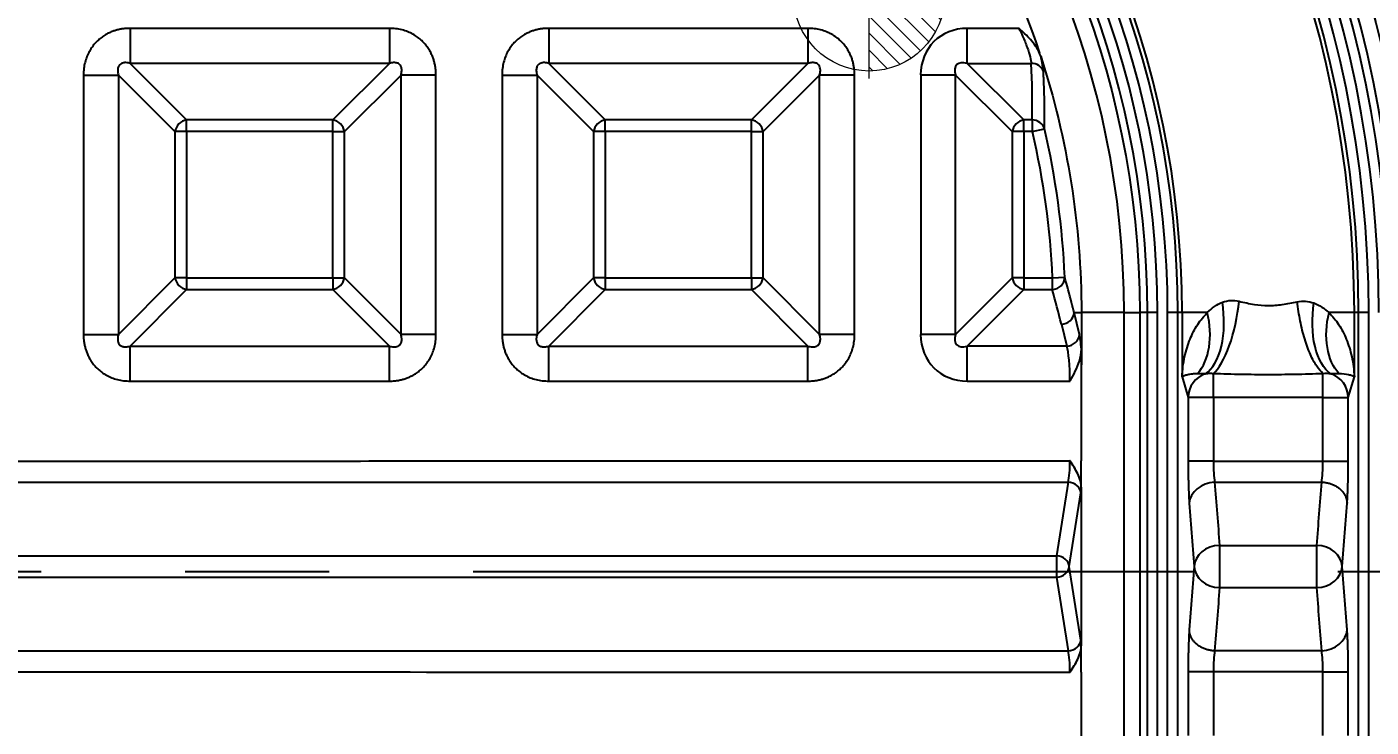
# Model space of a CAD drawing. Header units: millimetres. Extents: x 2595 to 3308, y 1499 to 1823.
# Drawn here: x 3153.1 to 3206.4, y 1657.1 to 1684.8 of the extents above; entities that cross this region are included whole.
import ezdxf
from ezdxf.lldxf.tags import DXFTag

# ---------------------------------------------------------------- set-up
doc = ezdxf.new("R2010")
doc.units = ezdxf.units.MM
doc.linetypes.add('CENTER', pattern=[2, 1.25, -0.25, 0.25, -0.25])
doc.layers.add('5', color=7, linetype='Continuous', true_color=0xffffff)
doc.layers.add('epin', color=13, linetype='Continuous', lineweight=9)
doc.styles.add('TXT05', font='txt.shx', dxfattribs={"width": 0.5, "bigfont": 'gbcbig.shx'})
tags = doc.linetypes.add('DASHED', pattern=[25.72, 12.86, -12.86]).pattern_tags.tags
tags[6:7] = [DXFTag(74, 4), DXFTag(75, 0), DXFTag(340, '0'), DXFTag(46, 0.0), DXFTag(50, 0.0), DXFTag(44, 0.0), DXFTag(45, 0.0)]
tags[4:5] = [DXFTag(74, 4), DXFTag(75, 0), DXFTag(340, '0'), DXFTag(46, 0.0), DXFTag(50, 0.0), DXFTag(44, 0.0), DXFTag(45, 0.0)]

# ---------------------------------------------------------------- blocks, each defined once
blk = doc.blocks.new('epin_ejp_6')
at = {"layer": 'epin'}
h = blk.add_hatch(dxfattribs=at)
h.set_pattern_fill('_ANSI31', color=123, scale=0.15, angle=90, style=0)
h.set_pattern_definition([(135, (-2656.51364, 153.2396), (-0.336759605, -0.336759605), [])])
h.paths.add_polyline_path([(0, 3, 0.414214), (-3, 0), (0, 0)])
h.paths.add_polyline_path([(3, 0), (0, 0), (0, -3, 0.414214)])
at = {"layer": 'epin', "color": 1, "linetype": 'CENTER', "ltscale": 3.048}
for p, q in [((0, -3.3), (0, 3.3)), ((-3.3, 0), (3.3, 0))]:
    blk.add_line(p, q, dxfattribs=at)
at = {"layer": 'epin'}
blk.add_circle((0, 0), 3, dxfattribs=at)
at = {"layer": 'epin', "color": 6, "style": 'TXT05', "width": 0.5}
blk.add_text('%%c6', height=2.1, dxfattribs=at).set_placement((0.12, 0.3))

msp = doc.modelspace()

# ---------------------------------------------------------------- linework, layer by layer
at = {"layer": '5', "color": 7, "linetype": 'Continuous'}
for p, q in [((3167.479, 1684.782), (3157.197, 1684.782)), ((3157.197, 1684.782), (3157.197, 1683.396)), ((3184.078, 1684.782), (3173.796, 1684.782)), ((3173.796, 1684.782), (3173.796, 1683.396)), ((3192.443, 1684.782), (3190.395, 1684.782)), ((3190.395, 1683.396), (3190.395, 1684.782)), ((3157.197, 1683.396), (3159.44, 1681.153)), ((3167.479, 1683.396), (3157.197, 1683.396)), ((3167.479, 1683.396), (3165.235, 1681.153)), ((3173.796, 1683.396), (3176.039, 1681.153)), ((3184.078, 1683.396), (3173.796, 1683.396)), ((3184.078, 1683.396), (3181.834, 1681.153)), ((3190.395, 1683.396), (3192.932, 1683.396)), ((3190.395, 1683.396), (3192.638, 1681.153)), ((3155.348, 1682.934), (3155.348, 1672.652)), ((3156.735, 1682.934), (3158.978, 1680.691)), ((3156.735, 1682.934), (3156.735, 1672.652)), ((3167.941, 1682.934), (3165.697, 1680.691)), ((3167.941, 1672.652), (3167.941, 1682.934)), ((3169.327, 1682.934), (3167.941, 1682.934)), ((3169.327, 1672.652), (3169.327, 1682.934)), ((3171.947, 1682.934), (3171.947, 1672.652)), ((3173.334, 1682.934), (3175.577, 1680.691)), ((3173.334, 1682.934), (3173.334, 1672.652)), ((3184.54, 1682.934), (3182.296, 1680.691)), ((3185.926, 1682.934), (3184.54, 1682.934)), ((3184.54, 1672.652), (3184.54, 1682.934)), ((3185.926, 1672.652), (3185.926, 1682.934)), ((3189.933, 1682.934), (3188.546, 1682.934)), ((3188.546, 1682.934), (3188.546, 1672.652)), ((3189.933, 1682.934), (3192.176, 1680.691)), ((3189.933, 1672.652), (3189.933, 1682.934)), ((3159.44, 1680.691), (3159.44, 1681.153)), ((3165.235, 1681.153), (3159.44, 1681.153)), ((3165.235, 1680.691), (3165.235, 1681.153)), ((3181.834, 1681.153), (3176.039, 1681.153)), ((3176.039, 1680.691), (3176.039, 1681.153)), ((3181.834, 1680.691), (3181.834, 1681.153)), ((3192.967, 1681.153), (3192.638, 1681.153)), ((3192.638, 1680.691), (3192.638, 1681.153)), ((3192.967, 1681.153), (3192.967, 1680.691)), ((3158.978, 1680.691), (3158.978, 1674.896)), ((3159.44, 1680.691), (3158.978, 1680.691)), ((3159.44, 1680.691), (3159.44, 1674.896)), ((3165.235, 1680.691), (3159.44, 1680.691)), ((3165.235, 1680.691), (3165.697, 1680.691)), ((3165.235, 1674.896), (3165.235, 1680.691)), ((3165.697, 1674.896), (3165.697, 1680.691)), ((3175.577, 1680.691), (3175.577, 1674.896)), ((3176.039, 1680.691), (3175.577, 1680.691)), ((3176.039, 1680.691), (3176.039, 1674.896)), ((3181.834, 1680.691), (3176.039, 1680.691)), ((3181.834, 1680.691), (3182.296, 1680.691)), ((3181.834, 1674.896), (3181.834, 1680.691)), ((3182.296, 1674.896), (3182.296, 1680.691)), ((3192.638, 1680.691), (3192.176, 1680.691)), ((3192.176, 1680.691), (3192.176, 1674.896)), ((3192.967, 1680.691), (3192.638, 1680.691)), ((3192.638, 1680.691), (3192.638, 1674.896)), ((3192.967, 1680.691), (3193.454, 1680.804)), ((3156.735, 1672.652), (3158.978, 1674.896)), ((3159.44, 1674.896), (3158.978, 1674.896)), ((3159.44, 1674.896), (3165.235, 1674.896)), ((3159.44, 1674.896), (3159.44, 1674.433)), ((3165.235, 1674.896), (3165.235, 1674.433)), ((3165.235, 1674.896), (3165.697, 1674.896)), ((3167.941, 1672.652), (3165.697, 1674.896)), ((3173.334, 1672.652), (3175.577, 1674.896)), ((3176.039, 1674.896), (3175.577, 1674.896)), ((3176.039, 1674.896), (3181.834, 1674.896)), ((3176.039, 1674.896), (3176.039, 1674.433)), ((3181.834, 1674.896), (3182.296, 1674.896)), ((3181.834, 1674.896), (3181.834, 1674.433)), ((3184.54, 1672.652), (3182.296, 1674.896)), ((3189.933, 1672.652), (3192.176, 1674.896)), ((3192.638, 1674.896), (3192.176, 1674.896)), ((3192.638, 1674.896), (3193.759, 1674.896)), ((3192.638, 1674.896), (3192.638, 1674.433)), ((3193.759, 1674.896), (3194.259, 1674.917)), ((3193.759, 1674.896), (3193.759, 1674.433)), ((3157.197, 1672.19), (3159.44, 1674.433)), ((3159.44, 1674.433), (3165.235, 1674.433)), ((3167.479, 1672.19), (3165.235, 1674.433)), ((3173.796, 1672.19), (3176.039, 1674.433)), ((3176.039, 1674.433), (3181.834, 1674.433)), ((3184.078, 1672.19), (3181.834, 1674.433)), ((3190.395, 1672.19), (3192.638, 1674.433)), ((3192.638, 1674.433), (3193.759, 1674.433)), ((3194.838, 1672.652), (3194.626, 1673.518)), ((3194.626, 1673.518), (3194.919, 1673.518)), ((3196.609, 1629.254), (3196.609, 1673.518)), ((3197.23, 1673.518), (3197.23, 1629.254)), ((3197.535, 1629.254), (3197.535, 1673.518)), ((3197.937, 1673.518), (3197.535, 1673.518)), ((3197.937, 1629.254), (3197.937, 1673.518)), ((3198.34, 1629.254), (3198.34, 1673.518)), ((3198.742, 1673.518), (3198.34, 1673.518)), ((3198.742, 1629.254), (3198.742, 1673.518)), ((3198.911, 1673.518), (3198.742, 1673.518)), ((3198.911, 1673.518), (3198.911, 1670.97)), ((3199.912, 1673.518), (3198.911, 1673.518)), ((3205.742, 1673.518), (3204.74, 1673.518)), ((3205.742, 1670.97), (3205.742, 1673.518)), ((3205.911, 1673.518), (3205.742, 1673.518)), ((3205.911, 1629.254), (3205.911, 1673.518)), ((3206.312, 1673.518), (3205.911, 1673.518)), ((3206.312, 1629.254), (3206.312, 1673.518)), ((3155.348, 1672.652), (3156.735, 1672.652)), ((3171.947, 1672.652), (3173.334, 1672.652)), ((3189.933, 1672.652), (3188.546, 1672.652)), ((3194.126, 1673.055), (3194.338, 1672.19)), ((3157.197, 1672.19), (3167.479, 1672.19)), ((3167.479, 1670.804), (3167.479, 1672.19)), ((3173.796, 1672.19), (3184.078, 1672.19)), ((3184.078, 1670.804), (3184.078, 1672.19)), ((3194.338, 1672.19), (3190.395, 1672.19)), ((3190.395, 1670.804), (3190.395, 1672.19)), ((3194.919, 1670.804), (3194.919, 1672.072)), ((3200.156, 1670.158), (3200.156, 1671.108)), ((3204.496, 1670.158), (3204.496, 1671.108)), ((3157.197, 1670.804), (3167.479, 1670.804)), ((3173.796, 1670.804), (3184.078, 1670.804)), ((3190.395, 1670.804), (3194.466, 1670.804)), ((3198.911, 1670.97), (3199.152, 1670.158)), ((3205.501, 1670.158), (3205.742, 1670.97)), ((3199.152, 1670.158), (3199.152, 1667.635)), ((3200.156, 1670.158), (3199.152, 1670.158)), ((3200.156, 1670.158), (3200.156, 1667.635)), ((3204.496, 1670.158), (3200.156, 1670.158)), ((3204.496, 1670.158), (3205.501, 1670.158)), ((3204.496, 1667.635), (3204.496, 1670.158)), ((3205.501, 1667.635), (3205.501, 1670.158)), ((3152.597, 1666.8), (3194.396, 1666.8)), ((3194.396, 1666.8), (3193.938, 1663.875)), ((3200.203, 1666.8), (3204.45, 1666.8)), ((3194.438, 1663.458), (3194.896, 1666.382)), ((3199.198, 1665.965), (3199.394, 1663.458)), ((3205.259, 1663.458), (3205.454, 1665.965)), ((3200.399, 1664.293), (3200.399, 1662.623)), ((3200.399, 1664.293), (3204.254, 1664.293)), ((3204.254, 1662.623), (3204.254, 1664.293)), ((3149.672, 1663.875), (3193.938, 1663.875)), ((3193.938, 1663.875), (3193.938, 1663.04)), ((3149.672, 1663.04), (3193.938, 1663.04)), ((3193.938, 1663.04), (3194.396, 1660.115)), ((3194.896, 1660.533), (3194.438, 1663.458)), ((3199.394, 1663.458), (3199.198, 1660.95)), ((3205.454, 1660.95), (3205.259, 1663.458)), ((3200.399, 1662.623), (3204.254, 1662.623)), ((3204.45, 1660.115), (3200.203, 1660.115)), ((3199.152, 1659.28), (3199.152, 1656.757)), ((3200.156, 1659.28), (3200.156, 1656.757)), ((3204.496, 1656.757), (3204.496, 1659.28)), ((3205.501, 1656.757), (3205.501, 1659.28))]:
    msp.add_line(p, q, dxfattribs=at)
at = {"layer": '5', "color": 1, "linetype": 'CENTER', "ltscale": 22.850574}
msp.add_line((2988.002, 1663.259), (3308.002, 1663.259), dxfattribs=at)
at = {"layer": '5', "color": 7, "linetype": 'Continuous', "extrusion": (0, 0, -1)}
for centre, radius, start, end in [((-3148.002, 1669.494), 100.07, 313.95835, 233.17746), ((-3148.002, 1669.494), 99.038, 101.06, 232.89885), ((-3162.086, 1673.518), 45.957, 90, 180), ((-3162.086, 1673.518), 35.144, 90, 180), ((-3162.086, 1673.518), 32.826, 135.3738, 161.7572), ((-3162.086, 1673.518), 32.833, 161.9755, 180), ((-3162.086, 1673.518), 31.703, 166.9232, 177.5087)]:
    msp.add_arc(centre, radius, start, end, dxfattribs=at)
at = {"layer": '5', "color": 7, "linetype": 'DASHED'}
for radius, start, end in [(100.573, 306.62661, 226.18317), (100.572, 306.62578, 226.19708)]:
    msp.add_arc((3148.002, 1669.494), radius, start, end, dxfattribs=at)
at = {"layer": '5', "color": 7, "linetype": 'Continuous'}
for centre, radius, start, end in [((3148.002, 1669.494), 100.547, 306.63636, 233.36364), ((3148.002, 1669.494), 99.282, 307.04882, 79.04876), ((3148.002, 1669.494), 99.081, 307.09253, 78.95021), ((3148.002, 1663.458), 81.732, 15.12421, 74.87579), ((3162.086, 1673.518), 45.336, 360, 90), ((3162.086, 1673.518), 45.032, 0, 90), ((3162.086, 1673.518), 44.63, 0, 90), ((3162.086, 1673.518), 44.226, 0, 90), ((3162.086, 1673.518), 43.824, 0, 90), ((3162.086, 1673.518), 43.656, 0, 90), ((3162.086, 1673.518), 36.824, 0, 90), ((3162.086, 1673.518), 36.656, 0, 90), ((3162.086, 1673.518), 36.254, 0, 90), ((3162.086, 1673.518), 35.85, 0, 90), ((3162.086, 1673.518), 35.448, 0, 90), ((3162.086, 1673.518), 34.523, 360, 90), ((3162.086, 1673.518), 32.203, 2.4913, 13.0768)]:
    msp.add_arc(centre, radius, start, end, dxfattribs=at)
for centre, major_axis, ratio, start_param, end_param in [((3190.736, 1682.593), (1.665, -1.665), 0.854588, 2.434441, 3.848744), ((3190.736, 1682.593), (0.753, -0.753), 0.472398, 2.434441, 3.848744), ((3192.932, 1682.934), (-0.502, -0.025), 0.918598, 3.409277, 4.666936), ((3162.086, 1681.771), (0, -31.854), 0.969623, 1.551371, 1.621818), ((3159.44, 1680.691), (0.356, 0.356), 0.854588, 0.863645, 2.277948), ((3165.235, 1680.691), (0.356, -0.356), 0.854588, 0.863645, 2.277948), ((3176.039, 1680.691), (0.356, 0.356), 0.854588, 0.863645, 2.277948), ((3181.834, 1680.691), (0.356, -0.356), 0.854588, 0.863645, 2.277948), ((3192.638, 1680.691), (0.356, 0.356), 0.854588, 0.863645, 2.277948), ((3192.967, 1680.691), (-0.503, 0.009), 0.918748, 3.40952, 4.729694), ((3159.44, 1674.896), (-0.356, 0.356), 0.854588, 0.863645, 2.277948), ((3165.235, 1674.896), (-0.356, -0.356), 0.854588, 0.863645, 2.277948), ((3176.039, 1674.896), (-0.356, 0.356), 0.854588, 0.863645, 2.277948), ((3181.834, 1674.896), (-0.356, -0.356), 0.854588, 0.863645, 2.277948), ((3192.638, 1674.896), (-0.356, 0.356), 0.854588, 0.863645, 2.277948), ((3193.759, 1674.896), (-0.483, -0.139), 0.912878, 1.31341, 2.882658), ((3162.086, 1664.72), (0, 34.079), 0.969623, 4.959503, 5.001441), ((3194.126, 1673.518), (-0.489, -0.12), 0.914519, 1.350722, 2.880241), ((3190.736, 1672.994), (1.665, 1.665), 0.854588, 2.434441, 3.848744), ((3190.736, 1672.994), (0.753, 0.753), 0.472398, 2.434441, 3.848744), ((3194.338, 1672.652), (-0.489, -0.12), 0.914519, 1.350722, 2.880241), ((3194.754, 1670.804), (0, -2.012), 0.105104, 2.253084, 2.735758), ((3194.254, 1670.804), (0, -1.509), 0.140139, 1.570796, 2.735758), ((3200.156, 1670.158), (0.964, 0.287), 0.983499, 1.602908, 2.848113), ((3204.496, 1670.158), (0.964, -0.287), 0.983499, 0.293479, 1.539749), ((3194.307, 1667.635), (0, -1.006), 0.157656, 0.5916, 1.579871), ((3194.396, 1666.382), (0.497, -0.078), 0.826909, 0.18697, 1.699439), ((3194.807, 1667.635), (0, 1.509), 0.105104, 3.733192, 3.920853), ((3200.399, 1663.458), (1.003, 0.078), 0.829265, 1.506202, 3.047807), ((3204.254, 1663.458), (-1.003, 0.078), 0.829265, 3.235379, 4.776984), ((3193.938, 1663.458), (0.497, -0.078), 0.826909, 0.18697, 1.699439), ((3193.938, 1663.458), (0.497, 0.078), 0.826909, 4.583747, 6.096215), ((3200.399, 1663.458), (1.003, -0.078), 0.829265, 3.235379, 4.776984), ((3204.254, 1663.458), (-1.003, -0.078), 0.829265, 1.506202, 3.047807), ((3194.396, 1660.533), (0.497, 0.078), 0.826909, 4.583747, 6.096215), ((3194.807, 1659.28), (0, -1.509), 0.105104, 2.364079, 2.549992), ((3194.307, 1659.28), (0, -1.006), 0.157656, 1.561733, 2.549991)]:
    msp.add_ellipse(centre, major_axis=major_axis, ratio=ratio, start_param=start_param, end_param=end_param, dxfattribs=at)
for points, knots in [([(3230.886, 1682.375), (3230.774, 1682.868), (3230.587, 1683.69), (3230.181, 1685.324), (3229.655, 1687.273), (3228.925, 1689.69), (3228.123, 1692.085), (3227.25, 1694.456), (3225.992, 1697.581), (3224.595, 1700.649), (3223.064, 1703.65), (3221.848, 1705.867), (3220.567, 1708.046), (3219.221, 1710.187), (3217.813, 1712.287), (3216.342, 1714.344), (3214.81, 1716.357), (3213.042, 1718.542), (3211.383, 1720.453), (3209.858, 1722.106), (3208.301, 1723.729), (3206.696, 1725.305), (3205.045, 1726.833), (3203.363, 1728.328), (3201.206, 1730.133), (3198.533, 1732.195), (3195.779, 1734.149), (3193.085, 1735.905), (3190.465, 1737.478), (3188.215, 1738.726), (3186.217, 1739.762), (3184.485, 1740.61), (3182.734, 1741.421), (3181.551, 1741.928), (3180.959, 1742.182)], [0, 0, 0, 0, 0.018742, 0.031225, 0.062408, 0.093591, 0.124793, 0.156008, 0.187226, 0.249657, 0.280882, 0.312113, 0.343347, 0.374585, 0.405827, 0.437072, 0.46832, 0.499572, 0.541246, 0.562086, 0.582927, 0.624613, 0.645459, 0.666306, 0.708004, 0.749705, 0.79141, 0.833124, 0.868888, 0.904646, 0.928473, 0.952296, 0.976132, 1, 1, 1, 1]), ([(3230.453, 1682.282), (3230.048, 1683.96), (3229.263, 1687.217), (3227.705, 1692.041), (3225.917, 1696.684), (3223.134, 1702.783), (3219.007, 1710.051), (3213.023, 1718.163), (3207.254, 1724.297), (3202.234, 1728.756), (3198.519, 1731.681), (3194.927, 1734.206), (3191.489, 1736.384), (3187.982, 1738.373), (3184.423, 1740.188), (3181.996, 1741.25), (3180.788, 1741.778)], [0, 0, 0, 0, 0.06434, 0.124807, 0.188791, 0.249681, 0.374568, 0.499516, 0.624521, 0.687626, 0.749634, 0.800654, 0.851201, 0.901275, 0.950875, 1, 1, 1, 1]), ([(3157.197, 1684.782), (3157.126, 1684.78), (3157.006, 1684.777), (3156.838, 1684.753), (3156.694, 1684.722), (3156.553, 1684.68), (3156.412, 1684.625), (3156.266, 1684.555), (3156.118, 1684.464), (3155.971, 1684.352), (3155.828, 1684.216), (3155.695, 1684.055), (3155.577, 1683.87), (3155.479, 1683.662), (3155.405, 1683.434), (3155.357, 1683.189), (3155.351, 1683.02), (3155.348, 1682.934)], [0, 0, 0, 0, 0.072851, 0.122845, 0.174858, 0.223041, 0.274463, 0.329748, 0.38903, 0.452408, 0.51978, 0.591113, 0.666185, 0.744828, 0.826536, 0.911136, 1, 1, 1, 1]), ([(3169.327, 1682.934), (3169.325, 1683.005), (3169.322, 1683.124), (3169.298, 1683.293), (3169.267, 1683.436), (3169.225, 1683.578), (3169.17, 1683.719), (3169.099, 1683.864), (3169.009, 1684.013), (3168.897, 1684.16), (3168.76, 1684.303), (3168.6, 1684.436), (3168.414, 1684.554), (3168.206, 1684.652), (3167.979, 1684.726), (3167.734, 1684.774), (3167.565, 1684.779), (3167.479, 1684.782)], [0, 0, 0, 0, 0.072851, 0.122845, 0.174858, 0.223041, 0.274463, 0.329748, 0.38903, 0.452408, 0.51978, 0.591113, 0.666185, 0.744828, 0.826536, 0.911136, 1, 1, 1, 1]), ([(3173.796, 1684.782), (3173.725, 1684.78), (3173.605, 1684.777), (3173.437, 1684.753), (3173.293, 1684.722), (3173.152, 1684.68), (3173.011, 1684.625), (3172.865, 1684.555), (3172.717, 1684.464), (3172.57, 1684.352), (3172.427, 1684.216), (3172.294, 1684.055), (3172.176, 1683.87), (3172.078, 1683.662), (3172.004, 1683.434), (3171.956, 1683.189), (3171.95, 1683.02), (3171.947, 1682.934)], [0, 0, 0, 0, 0.072851, 0.122845, 0.174858, 0.223041, 0.274463, 0.329748, 0.38903, 0.452408, 0.51978, 0.591113, 0.666185, 0.744828, 0.826536, 0.911136, 1, 1, 1, 1]), ([(3185.926, 1682.934), (3185.924, 1683.005), (3185.921, 1683.124), (3185.897, 1683.293), (3185.866, 1683.436), (3185.824, 1683.578), (3185.769, 1683.719), (3185.698, 1683.864), (3185.608, 1684.013), (3185.496, 1684.16), (3185.359, 1684.303), (3185.199, 1684.436), (3185.013, 1684.554), (3184.805, 1684.652), (3184.578, 1684.726), (3184.333, 1684.774), (3184.164, 1684.779), (3184.078, 1684.782)], [0, 0, 0, 0, 0.072851, 0.122845, 0.174858, 0.223041, 0.274463, 0.329748, 0.38903, 0.452408, 0.51978, 0.591113, 0.666185, 0.744828, 0.826536, 0.911136, 1, 1, 1, 1]), ([(3193.262, 1683.793), (3193.175, 1683.992), (3193.045, 1684.172), (3192.761, 1684.492), (3192.607, 1684.636), (3192.447, 1684.779), (3192.445, 1684.781), (3192.443, 1684.782)], [0, 0, 0, 0, 0.505294, 0.505294, 0.993432, 0.993432, 1, 1, 1, 1]), ([(3192.443, 1684.782), (3192.493, 1684.681), (3192.542, 1684.578), (3192.655, 1684.323), (3192.716, 1684.17), (3192.816, 1683.893), (3192.856, 1683.765), (3192.912, 1683.55), (3192.928, 1683.46), (3192.932, 1683.396)], [0, 0, 0, 0, 0.18417, 0.18417, 0.463589, 0.463589, 0.732963, 0.732963, 1, 1, 1, 1]), ([(3157.197, 1683.396), (3157.173, 1683.402), (3157.118, 1683.417), (3157.045, 1683.426), (3156.983, 1683.425), (3156.925, 1683.419), (3156.851, 1683.398), (3156.782, 1683.348), (3156.742, 1683.291), (3156.72, 1683.236), (3156.707, 1683.173), (3156.703, 1683.067), (3156.722, 1682.989), (3156.735, 1682.934)], [0, 0, 0, 0, 0.093419, 0.212052, 0.262993, 0.313654, 0.413883, 0.514736, 0.570157, 0.632578, 0.705029, 0.789605, 1, 1, 1, 1]), ([(3167.941, 1682.934), (3167.947, 1682.958), (3167.962, 1683.013), (3167.97, 1683.086), (3167.97, 1683.148), (3167.964, 1683.206), (3167.943, 1683.28), (3167.893, 1683.349), (3167.836, 1683.389), (3167.781, 1683.411), (3167.717, 1683.424), (3167.612, 1683.428), (3167.534, 1683.409), (3167.479, 1683.396)], [0, 0, 0, 0, 0.093419, 0.212052, 0.262993, 0.313654, 0.413883, 0.514736, 0.570157, 0.632578, 0.705029, 0.789605, 1, 1, 1, 1]), ([(3173.796, 1683.396), (3173.772, 1683.402), (3173.717, 1683.417), (3173.644, 1683.426), (3173.582, 1683.425), (3173.524, 1683.419), (3173.45, 1683.398), (3173.381, 1683.348), (3173.341, 1683.291), (3173.319, 1683.236), (3173.306, 1683.173), (3173.302, 1683.067), (3173.321, 1682.989), (3173.334, 1682.934)], [0, 0, 0, 0, 0.093419, 0.212052, 0.262993, 0.313654, 0.413883, 0.514736, 0.570157, 0.632578, 0.705029, 0.789605, 1, 1, 1, 1]), ([(3184.54, 1682.934), (3184.546, 1682.958), (3184.561, 1683.013), (3184.569, 1683.086), (3184.569, 1683.148), (3184.563, 1683.206), (3184.542, 1683.28), (3184.492, 1683.349), (3184.435, 1683.389), (3184.38, 1683.411), (3184.316, 1683.424), (3184.211, 1683.428), (3184.133, 1683.409), (3184.078, 1683.396)], [0, 0, 0, 0, 0.093419, 0.212052, 0.262993, 0.313654, 0.413883, 0.514736, 0.570157, 0.632578, 0.705029, 0.789605, 1, 1, 1, 1]), ([(3193.411, 1683.08), (3193.406, 1683.167), (3193.389, 1683.288), (3193.346, 1683.508), (3193.329, 1683.59), (3193.308, 1683.677)], [0, 0, 0, 0, 0.661264, 0.661264, 1, 1, 1, 1]), ([(3193.454, 1680.804), (3193.456, 1680.938), (3193.457, 1681.072), (3193.459, 1681.742), (3193.448, 1682.278), (3193.42, 1682.903), (3193.416, 1682.991), (3193.411, 1683.08)], [0, 0, 0, 0, 0.176623, 0.176623, 0.883176, 0.883176, 1, 1, 1, 1]), ([(3194.626, 1673.518), (3194.594, 1673.651), (3194.561, 1673.785), (3194.443, 1674.251), (3194.353, 1674.584), (3194.259, 1674.917)], [0, 0, 0, 0, 0.285913, 0.285913, 1, 1, 1, 1]), ([(3199.844, 1671.097), (3200.113, 1671.282), (3200.351, 1671.664), (3200.596, 1672.708), (3200.598, 1673.35), (3200.508, 1673.93)], [0, 0, 0, 0, 0.5, 0.5, 1, 1, 1, 1]), ([(3199.912, 1673.518), (3200.003, 1673.604), (3200.177, 1673.77), (3200.401, 1673.878), (3200.508, 1673.93)], [0, 0, 0, 0, 0.522257, 1, 1, 1, 1]), ([(3200.157, 1671.107), (3200.366, 1671.291), (3200.597, 1671.674), (3200.971, 1672.728), (3201.107, 1673.378), (3201.172, 1673.966)], [0, 0, 0, 0, 0.5, 0.5, 1, 1, 1, 1]), ([(3200.508, 1673.93), (3200.619, 1673.964), (3200.83, 1674.029), (3201.063, 1673.986), (3201.172, 1673.966)], [0, 0, 0, 0, 0.528239, 1, 1, 1, 1]), ([(3201.172, 1673.966), (3201.373, 1673.921), (3201.745, 1673.837), (3202.33, 1673.785), (3202.909, 1673.828), (3203.282, 1673.905), (3203.478, 1673.945)], [0, 0, 0, 0, 0.270763, 0.499296, 0.737613, 1, 1, 1, 1]), ([(3203.478, 1673.945), (3203.588, 1673.962), (3203.82, 1673.997), (3204.03, 1673.933), (3204.141, 1673.9)], [0, 0, 0, 0, 0.473629, 1, 1, 1, 1]), ([(3204.496, 1671.108), (3204.414, 1671.194), (3204.243, 1671.374), (3203.993, 1671.845), (3203.768, 1672.458), (3203.584, 1673.179), (3203.513, 1673.692), (3203.478, 1673.945)], [0, 0, 0, 0, 0.184608, 0.382733, 0.589179, 0.797265, 1, 1, 1, 1]), ([(3204.808, 1671.097), (3204.542, 1671.28), (3204.306, 1671.657), (3204.06, 1672.687), (3204.055, 1673.322), (3204.141, 1673.9)], [0, 0, 0, 0, 0.5, 0.5, 1, 1, 1, 1]), ([(3204.141, 1673.9), (3204.248, 1673.851), (3204.471, 1673.748), (3204.648, 1673.596), (3204.74, 1673.518)], [0, 0, 0, 0, 0.48079, 1, 1, 1, 1]), ([(3198.911, 1670.97), (3198.92, 1671.107), (3198.938, 1671.374), (3199.008, 1671.761), (3199.101, 1672.123), (3199.258, 1672.559), (3199.493, 1673.046), (3199.778, 1673.367), (3199.912, 1673.518)], [0, 0, 0, 0, 0.149931, 0.292441, 0.427498, 0.555453, 0.790966, 1, 1, 1, 1]), ([(3204.74, 1673.518), (3204.874, 1673.367), (3205.159, 1673.047), (3205.395, 1672.56), (3205.551, 1672.124), (3205.645, 1671.761), (3205.714, 1671.374), (3205.733, 1671.107), (3205.742, 1670.97)], [0, 0, 0, 0, 0.209052, 0.444129, 0.572059, 0.707189, 0.849784, 1, 1, 1, 1]), ([(3155.348, 1672.652), (3155.35, 1672.581), (3155.354, 1672.462), (3155.378, 1672.293), (3155.409, 1672.15), (3155.451, 1672.008), (3155.505, 1671.867), (3155.576, 1671.722), (3155.667, 1671.574), (3155.779, 1671.426), (3155.915, 1671.283), (3156.076, 1671.15), (3156.261, 1671.032), (3156.469, 1670.934), (3156.697, 1670.861), (3156.941, 1670.813), (3157.11, 1670.807), (3157.197, 1670.804)], [0, 0, 0, 0, 0.072851, 0.122845, 0.174858, 0.223041, 0.274463, 0.329748, 0.38903, 0.452408, 0.51978, 0.591113, 0.666185, 0.744828, 0.826536, 0.911136, 1, 1, 1, 1]), ([(3156.735, 1672.652), (3156.729, 1672.628), (3156.714, 1672.573), (3156.705, 1672.5), (3156.706, 1672.438), (3156.712, 1672.38), (3156.733, 1672.306), (3156.783, 1672.238), (3156.84, 1672.198), (3156.894, 1672.175), (3156.958, 1672.162), (3157.064, 1672.158), (3157.141, 1672.177), (3157.197, 1672.19)], [0, 0, 0, 0, 0.093419, 0.212052, 0.262993, 0.313654, 0.413883, 0.514736, 0.570157, 0.632578, 0.705029, 0.789605, 1, 1, 1, 1]), ([(3167.479, 1670.804), (3167.549, 1670.806), (3167.669, 1670.809), (3167.838, 1670.833), (3167.981, 1670.864), (3168.123, 1670.906), (3168.264, 1670.961), (3168.409, 1671.032), (3168.557, 1671.122), (3168.705, 1671.234), (3168.848, 1671.37), (3168.981, 1671.531), (3169.099, 1671.716), (3169.197, 1671.924), (3169.27, 1672.152), (3169.318, 1672.397), (3169.324, 1672.566), (3169.327, 1672.652)], [0, 0, 0, 0, 0.072851, 0.122845, 0.174858, 0.223041, 0.274463, 0.329748, 0.38903, 0.452408, 0.51978, 0.591113, 0.666185, 0.744828, 0.826536, 0.911136, 1, 1, 1, 1]), ([(3167.479, 1672.19), (3167.503, 1672.184), (3167.558, 1672.169), (3167.63, 1672.161), (3167.693, 1672.161), (3167.751, 1672.167), (3167.825, 1672.188), (3167.893, 1672.238), (3167.933, 1672.295), (3167.956, 1672.35), (3167.969, 1672.414), (3167.973, 1672.519), (3167.954, 1672.597), (3167.941, 1672.652)], [0, 0, 0, 0, 0.093419, 0.212052, 0.262993, 0.313654, 0.413883, 0.514736, 0.570157, 0.632578, 0.705029, 0.789605, 1, 1, 1, 1]), ([(3171.947, 1672.652), (3171.949, 1672.581), (3171.953, 1672.462), (3171.977, 1672.293), (3172.008, 1672.15), (3172.05, 1672.008), (3172.104, 1671.867), (3172.175, 1671.722), (3172.266, 1671.574), (3172.378, 1671.426), (3172.514, 1671.283), (3172.675, 1671.15), (3172.86, 1671.032), (3173.068, 1670.934), (3173.296, 1670.861), (3173.54, 1670.813), (3173.709, 1670.807), (3173.796, 1670.804)], [0, 0, 0, 0, 0.072851, 0.122845, 0.174858, 0.223041, 0.274463, 0.329748, 0.38903, 0.452408, 0.51978, 0.591113, 0.666185, 0.744828, 0.826536, 0.911136, 1, 1, 1, 1]), ([(3173.334, 1672.652), (3173.328, 1672.628), (3173.313, 1672.573), (3173.304, 1672.5), (3173.305, 1672.438), (3173.311, 1672.38), (3173.332, 1672.306), (3173.382, 1672.238), (3173.439, 1672.198), (3173.493, 1672.175), (3173.557, 1672.162), (3173.663, 1672.158), (3173.74, 1672.177), (3173.796, 1672.19)], [0, 0, 0, 0, 0.093419, 0.212052, 0.262993, 0.313654, 0.413883, 0.514736, 0.570157, 0.632578, 0.705029, 0.789605, 1, 1, 1, 1]), ([(3184.078, 1672.19), (3184.102, 1672.184), (3184.157, 1672.169), (3184.229, 1672.161), (3184.292, 1672.161), (3184.35, 1672.167), (3184.424, 1672.188), (3184.492, 1672.238), (3184.532, 1672.295), (3184.555, 1672.35), (3184.568, 1672.414), (3184.572, 1672.519), (3184.553, 1672.597), (3184.54, 1672.652)], [0, 0, 0, 0, 0.093419, 0.212052, 0.262993, 0.313654, 0.413883, 0.514736, 0.570157, 0.632578, 0.705029, 0.789605, 1, 1, 1, 1]), ([(3184.078, 1670.804), (3184.148, 1670.806), (3184.268, 1670.809), (3184.437, 1670.833), (3184.58, 1670.864), (3184.722, 1670.906), (3184.863, 1670.961), (3185.008, 1671.032), (3185.156, 1671.122), (3185.304, 1671.234), (3185.447, 1671.37), (3185.58, 1671.531), (3185.698, 1671.716), (3185.796, 1671.924), (3185.869, 1672.152), (3185.917, 1672.397), (3185.923, 1672.566), (3185.926, 1672.652)], [0, 0, 0, 0, 0.072851, 0.122845, 0.174858, 0.223041, 0.274463, 0.329748, 0.38903, 0.452408, 0.51978, 0.591113, 0.666185, 0.744828, 0.826536, 0.911136, 1, 1, 1, 1]), ([(3194.466, 1670.804), (3194.467, 1670.806), (3194.468, 1670.808), (3194.615, 1671.062), (3194.755, 1671.321), (3194.888, 1671.752), (3194.919, 1671.912), (3194.919, 1672.072)], [0, 0, 0, 0, 0.005714, 0.005714, 0.647017, 0.647017, 1, 1, 1, 1]), ([(3198.911, 1670.97), (3198.922, 1670.979), (3198.945, 1670.997), (3198.999, 1671.023), (3199.063, 1671.047), (3199.161, 1671.073), (3199.3, 1671.1), (3199.456, 1671.108), (3199.529, 1671.111)], [0, 0, 0, 0, 0.149745, 0.292173, 0.427235, 0.55527, 0.791214, 1, 1, 1, 1]), ([(3199.529, 1671.111), (3199.554, 1671.112), (3199.602, 1671.112), (3199.68, 1671.11), (3199.759, 1671.105), (3199.816, 1671.1), (3199.844, 1671.097)], [0, 0, 0, 0, 0.269743, 0.526258, 0.769642, 1, 1, 1, 1]), ([(3199.844, 1671.097), (3199.896, 1671.106), (3199.996, 1671.122), (3200.105, 1671.112), (3200.156, 1671.108)], [0, 0, 0, 0, 0.526583, 1, 1, 1, 1]), ([(3200.156, 1671.108), (3200.524, 1671.097), (3201.244, 1671.076), (3202.32, 1671.067), (3203.4, 1671.075), (3204.125, 1671.097), (3204.496, 1671.108)], [0, 0, 0, 0, 0.254718, 0.498347, 0.742802, 1, 1, 1, 1]), ([(3204.808, 1671.097), (3204.864, 1671.102), (3204.982, 1671.112), (3205.075, 1671.112), (3205.123, 1671.111)], [0, 0, 0, 0, 0.47233, 1, 1, 1, 1]), ([(3205.123, 1671.111), (3205.267, 1671.1), (3205.495, 1671.081), (3205.637, 1671.031), (3205.707, 1670.997), (3205.73, 1670.979), (3205.742, 1670.97)], [0, 0, 0, 0, 0.444194, 0.707387, 0.85003, 1, 1, 1, 1]), ([(3194.919, 1666.561), (3194.91, 1666.657), (3194.893, 1666.856), (3194.744, 1667.225), (3194.576, 1667.475), (3194.468, 1667.641), (3194.466, 1667.644)], [0, 0, 0, 0, 0.243284, 0.499262, 0.990857, 1, 1, 1, 1]), ([(3199.152, 1667.635), (3199.152, 1667.551), (3199.152, 1667.427), (3199.153, 1667.264), (3199.155, 1667.105), (3199.159, 1666.91), (3199.164, 1666.687), (3199.171, 1666.477), (3199.179, 1666.285), (3199.188, 1666.11), (3199.195, 1666.014), (3199.198, 1665.965)], [0, 0, 0, 0, 0.127156, 0.189457, 0.251353, 0.375222, 0.500081, 0.624934, 0.748784, 0.872889, 1, 1, 1, 1]), ([(3200.156, 1667.635), (3200.159, 1667.468), (3200.163, 1667.133), (3200.19, 1666.911), (3200.203, 1666.8)], [0, 0, 0, 0, 0.499704, 1, 1, 1, 1]), ([(3204.45, 1666.8), (3204.463, 1666.911), (3204.489, 1667.134), (3204.494, 1667.468), (3204.496, 1667.635)], [0, 0, 0, 0, 0.500532, 1, 1, 1, 1]), ([(3205.454, 1665.965), (3205.458, 1666.014), (3205.465, 1666.111), (3205.474, 1666.285), (3205.482, 1666.477), (3205.489, 1666.687), (3205.493, 1666.873), (3205.496, 1667.027), (3205.498, 1667.184), (3205.5, 1667.386), (3205.501, 1667.551), (3205.501, 1667.635)], [0, 0, 0, 0, 0.127326, 0.251561, 0.375423, 0.500174, 0.624898, 0.686936, 0.74874, 0.872847, 1, 1, 1, 1]), ([(3199.198, 1660.95), (3199.195, 1660.901), (3199.188, 1660.805), (3199.179, 1660.63), (3199.171, 1660.438), (3199.164, 1660.228), (3199.159, 1660.042), (3199.157, 1659.888), (3199.154, 1659.731), (3199.152, 1659.529), (3199.152, 1659.364), (3199.152, 1659.28)], [0, 0, 0, 0, 0.127326, 0.251561, 0.375423, 0.500174, 0.624898, 0.686936, 0.74874, 0.872847, 1, 1, 1, 1]), ([(3205.501, 1659.28), (3205.501, 1659.364), (3205.5, 1659.488), (3205.499, 1659.651), (3205.497, 1659.811), (3205.494, 1660.005), (3205.489, 1660.228), (3205.482, 1660.438), (3205.474, 1660.631), (3205.465, 1660.805), (3205.458, 1660.901), (3205.454, 1660.95)], [0, 0, 0, 0, 0.127156, 0.189457, 0.251353, 0.375222, 0.500081, 0.624934, 0.748784, 0.872889, 1, 1, 1, 1]), ([(3194.466, 1659.271), (3194.468, 1659.274), (3194.577, 1659.442), (3194.746, 1659.693), (3194.894, 1660.063), (3194.91, 1660.26), (3194.919, 1660.356)], [0, 0, 0, 0, 0.009135, 0.50475, 0.758497, 1, 1, 1, 1]), ([(3200.203, 1660.115), (3200.19, 1660.004), (3200.163, 1659.782), (3200.159, 1659.447), (3200.156, 1659.28)], [0, 0, 0, 0, 0.500532, 1, 1, 1, 1]), ([(3204.496, 1659.28), (3204.494, 1659.447), (3204.489, 1659.782), (3204.463, 1660.004), (3204.45, 1660.115)], [0, 0, 0, 0, 0.499704, 1, 1, 1, 1])]:
    msp.add_open_spline(points, degree=3, knots=knots, dxfattribs=at)
for points, degree in [([(3167.479, 1684.782), (3167.479, 1684.229), (3167.479, 1683.614), (3167.479, 1683.396)], 3), ([(3184.078, 1684.782), (3184.078, 1684.229), (3184.078, 1683.614), (3184.078, 1683.396)], 3), ([(3193.308, 1683.677), (3193.295, 1683.717), (3193.28, 1683.756), (3193.262, 1683.793)], 3), ([(3155.348, 1682.934), (3155.902, 1682.934), (3156.516, 1682.934), (3156.735, 1682.934)], 3), ([(3171.947, 1682.934), (3172.501, 1682.934), (3173.115, 1682.934), (3173.334, 1682.934)], 3), ([(3194.919, 1673.518), (3194.916, 1670.804)], 1), ([(3196.609, 1673.518), (3194.919, 1673.518)], 1), ([(3196.609, 1673.518), (3196.976, 1673.518), (3197.203, 1673.518), (3197.23, 1673.518)], 3), ([(3197.535, 1673.518), (3197.433, 1673.518), (3197.331, 1673.518), (3197.23, 1673.518)], 3), ([(3199.529, 1671.111), (3199.988, 1671.597), (3200.148, 1672.6), (3199.912, 1673.518)], 3), ([(3205.123, 1671.111), (3204.678, 1671.583), (3204.497, 1672.573), (3204.74, 1673.518)], 3), ([(3169.327, 1672.652), (3168.774, 1672.652), (3168.159, 1672.652), (3167.941, 1672.652)], 3), ([(3185.926, 1672.652), (3185.373, 1672.652), (3184.758, 1672.652), (3184.54, 1672.652)], 3), ([(3157.197, 1670.804), (3157.197, 1671.357), (3157.197, 1671.972), (3157.197, 1672.19)], 3), ([(3173.796, 1670.804), (3173.796, 1671.357), (3173.796, 1671.972), (3173.796, 1672.19)], 3), ([(3204.496, 1671.108), (3204.605, 1671.121), (3204.711, 1671.118), (3204.808, 1671.097)], 3), ([(3194.916, 1670.804), (3194.914, 1669.394)], 1), ([(3194.916, 1669.394), (3194.916, 1667.644)], 1), ([(3152.597, 1667.635), (3194.466, 1667.644)], 1), ([(3194.916, 1666.561), (3194.916, 1667.644)], 1), ([(3200.156, 1667.635), (3201.603, 1667.635), (3203.05, 1667.635), (3204.496, 1667.635)], 3), ([(3204.496, 1667.635), (3205.005, 1667.635), (3205.474, 1667.635), (3205.501, 1667.635)], 3), ([(3200.203, 1666.8), (3199.687, 1666.787), (3199.213, 1666.394), (3199.198, 1665.965)], 3), ([(3200.203, 1666.8), (3200.268, 1665.964), (3200.333, 1665.128), (3200.399, 1664.293)], 3), ([(3204.254, 1664.293), (3204.319, 1665.128), (3204.384, 1665.964), (3204.45, 1666.8)], 3), ([(3194.919, 1660.354), (3194.919, 1666.561)], 1), ([(3200.399, 1662.623), (3200.333, 1661.787), (3200.268, 1660.951), (3200.203, 1660.115)], 3), ([(3204.45, 1660.115), (3204.384, 1660.951), (3204.319, 1661.787), (3204.254, 1662.623)], 3), ([(3204.45, 1660.115), (3204.966, 1660.128), (3205.439, 1660.521), (3205.454, 1660.95)], 3), ([(3152.596, 1660.115), (3166.529, 1660.115), (3180.462, 1660.115), (3194.396, 1660.115)], 3), ([(3194.916, 1659.271), (3194.916, 1660.354)], 1), ([(3152.597, 1659.28), (3166.553, 1659.277), (3180.509, 1659.274), (3194.466, 1659.271)], 3), ([(3194.916, 1659.271), (3194.913, 1656.111)], 1), ([(3200.156, 1659.28), (3199.647, 1659.28), (3199.178, 1659.28), (3199.152, 1659.28)], 3), ([(3204.496, 1659.28), (3203.05, 1659.28), (3201.603, 1659.28), (3200.156, 1659.28)], 3)]:
    msp.add_open_spline(points, degree=degree, dxfattribs=at)
for points, weights in [([(3200.156, 1667.635), (3199.592, 1667.635), (3199.181, 1667.635), (3199.152, 1667.635)], [1.16458948789, 0.948765948998, 0.945196852371, 1.15388219801]), ([(3204.45, 1666.8), (3205.025, 1666.786), (3205.437, 1666.443), (3205.454, 1665.965)], [1.16458759692, 0.945137092957, 0.945137467694, 1.16458872113]), ([(3200.203, 1660.115), (3199.628, 1660.129), (3199.215, 1660.472), (3199.198, 1660.95)], [1.16458759692, 0.945137092957, 0.945137467694, 1.16458872113]), ([(3204.496, 1659.28), (3205.06, 1659.28), (3205.471, 1659.28), (3205.501, 1659.28)], [1.16458948789, 0.948765948998, 0.945196852371, 1.15388219801])]:
    msp.add_rational_spline(points, weights, degree=3, dxfattribs=at)

# ---------------------------------------------------------------- block references
at = {"layer": 'epin'}
msp.add_blockref('epin_ejp_6', (3186.502, 1686.092), dxfattribs=at)

doc.saveas('drawing.dxf')
